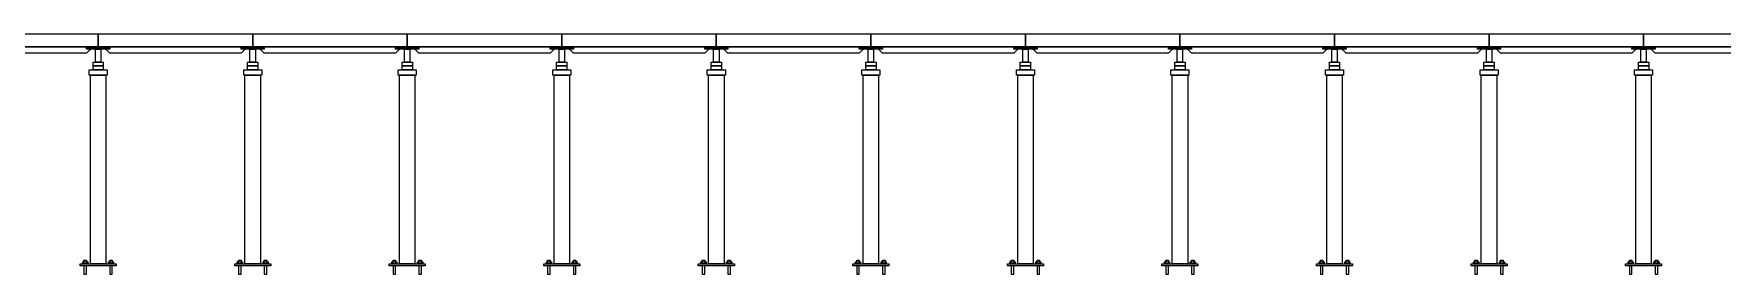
# Model space of a CAD drawing. Header units: millimetres. Extents: x -192235 to 515711, y 45168 to 947868.
# Drawn here: x 117750 to 124305, y 455017 to 455950 of the extents above; entities that cross this region are included whole.
import ezdxf

# ---------------------------------------------------------------- set-up
doc = ezdxf.new("R2010")
doc.units = ezdxf.units.MM
doc.header["$LTSCALE"] = 1000
doc.linetypes.add('TPH12-SEC-@20-1$0$CENTERK5', pattern=[6.916, 6.667, -0.083, 0.083, -0.083])
doc.layers.add('TPH12-SEC-@20-1$0$H-SIN', color=252, linetype='TPH12-SEC-@20-1$0$CENTERK5')
doc.layers.add('YCD-Xfa-Sec-24$0$Raised Floor', color=1, linetype='Continuous')

# ---------------------------------------------------------------- blocks, each defined once
blk = doc.blocks.new('TPH12-SEC-@20-1')
at = {"layer": 'TPH12-SEC-@20-1$0$H-SIN'}
blk.add_line((84160.7, 455950), (201769.6, 455950), dxfattribs=at)
blk = doc.blocks.new('YCD-Xfa-Sec-24')
at = {"layer": 'YCD-Xfa-Sec-24$0$Raised Floor'}
for points in [[(586000, 385950), (585400, 385950), (585400, 385900), (586000, 385900)], [(586600, 385950), (586000, 385950), (586000, 385900), (586600, 385900)], [(587200, 385950), (586600, 385950), (586600, 385900), (587200, 385900)], [(587800, 385950), (587200, 385950), (587200, 385900), (587800, 385900)], [(588400, 385950), (587800, 385950), (587800, 385900), (588400, 385900)], [(589000, 385950), (588400, 385950), (588400, 385900), (589000, 385900)], [(589600, 385950), (589000, 385950), (589000, 385900), (589600, 385900)], [(590200, 385950), (589600, 385950), (589600, 385900), (590200, 385900)], [(590800, 385950), (590200, 385950), (590200, 385900), (590800, 385900)], [(591400, 385950), (590800, 385950), (590800, 385900), (591400, 385900)], [(592000, 385950), (591400, 385950), (591400, 385900), (592000, 385900)], [(592600, 385950), (592000, 385950), (592000, 385900), (592600, 385900)], [(585445, 385875), (585955, 385875), (585980, 385900), (585420, 385900)], [(585955, 385900), (586045, 385900), (586045, 385895), (585955, 385895)], [(585955, 385890), (586045, 385890), (586045, 385895), (585955, 385895)], [(586010.5, 385890), (585989.5, 385890), (585989.5, 385840), (586010.5, 385840)], [(586045, 385875), (586555, 385875), (586580, 385900), (586020, 385900)], [(586555, 385900), (586645, 385900), (586645, 385895), (586555, 385895)], [(586555, 385900), (586645, 385900), (586645, 385895), (586555, 385895)], [(586555, 385890), (586645, 385890), (586645, 385895), (586555, 385895)], [(586555, 385890), (586645, 385890), (586645, 385895), (586555, 385895)], [(586610.5, 385890), (586589.5, 385890), (586589.5, 385840), (586610.5, 385840)], [(586610.5, 385890), (586589.5, 385890), (586589.5, 385840), (586610.5, 385840)], [(586645, 385875), (587155, 385875), (587180, 385900), (586620, 385900)], [(587155, 385900), (587245, 385900), (587245, 385895), (587155, 385895)], [(587155, 385890), (587245, 385890), (587245, 385895), (587155, 385895)], [(587210.5, 385890), (587189.5, 385890), (587189.5, 385840), (587210.5, 385840)], [(587245, 385875), (587755, 385875), (587780, 385900), (587220, 385900)], [(587755, 385900), (587845, 385900), (587845, 385895), (587755, 385895)], [(587755, 385900), (587845, 385900), (587845, 385895), (587755, 385895)], [(587755, 385890), (587845, 385890), (587845, 385895), (587755, 385895)], [(587755, 385890), (587845, 385890), (587845, 385895), (587755, 385895)], [(587810.5, 385890), (587789.5, 385890), (587789.5, 385840), (587810.5, 385840)], [(587810.5, 385890), (587789.5, 385890), (587789.5, 385840), (587810.5, 385840)], [(587845, 385875), (588355, 385875), (588380, 385900), (587820, 385900)], [(588355, 385900), (588445, 385900), (588445, 385895), (588355, 385895)], [(588355, 385890), (588445, 385890), (588445, 385895), (588355, 385895)], [(588410.5, 385890), (588389.5, 385890), (588389.5, 385840), (588410.5, 385840)], [(588445, 385875), (588955, 385875), (588980, 385900), (588420, 385900)], [(588955, 385900), (589045, 385900), (589045, 385895), (588955, 385895)], [(588955, 385900), (589045, 385900), (589045, 385895), (588955, 385895)], [(588955, 385890), (589045, 385890), (589045, 385895), (588955, 385895)], [(588955, 385890), (589045, 385890), (589045, 385895), (588955, 385895)], [(589010.5, 385890), (588989.5, 385890), (588989.5, 385840), (589010.5, 385840)], [(589010.5, 385890), (588989.5, 385890), (588989.5, 385840), (589010.5, 385840)], [(589045, 385875), (589555, 385875), (589580, 385900), (589020, 385900)], [(589555, 385900), (589645, 385900), (589645, 385895), (589555, 385895)], [(589555, 385890), (589645, 385890), (589645, 385895), (589555, 385895)], [(589610.5, 385890), (589589.5, 385890), (589589.5, 385840), (589610.5, 385840)], [(589645, 385875), (590155, 385875), (590180, 385900), (589620, 385900)], [(590155, 385900), (590245, 385900), (590245, 385895), (590155, 385895)], [(590155, 385900), (590245, 385900), (590245, 385895), (590155, 385895)], [(590155, 385890), (590245, 385890), (590245, 385895), (590155, 385895)], [(590155, 385890), (590245, 385890), (590245, 385895), (590155, 385895)], [(590210.5, 385890), (590189.5, 385890), (590189.5, 385840), (590210.5, 385840)], [(590210.5, 385890), (590189.5, 385890), (590189.5, 385840), (590210.5, 385840)], [(590245, 385875), (590755, 385875), (590780, 385900), (590220, 385900)], [(590755, 385900), (590845, 385900), (590845, 385895), (590755, 385895)], [(590755, 385890), (590845, 385890), (590845, 385895), (590755, 385895)], [(590810.5, 385890), (590789.5, 385890), (590789.5, 385840), (590810.5, 385840)], [(590845, 385875), (591355, 385875), (591380, 385900), (590820, 385900)], [(591355, 385900), (591445, 385900), (591445, 385895), (591355, 385895)], [(591355, 385900), (591445, 385900), (591445, 385895), (591355, 385895)], [(591355, 385890), (591445, 385890), (591445, 385895), (591355, 385895)], [(591355, 385890), (591445, 385890), (591445, 385895), (591355, 385895)], [(591410.5, 385890), (591389.5, 385890), (591389.5, 385840), (591410.5, 385840)], [(591410.5, 385890), (591389.5, 385890), (591389.5, 385840), (591410.5, 385840)], [(591445, 385875), (591955, 385875), (591980, 385900), (591420, 385900)], [(591955, 385900), (592045, 385900), (592045, 385895), (591955, 385895)], [(591955, 385890), (592045, 385890), (592045, 385895), (591955, 385895)], [(592010.5, 385890), (591989.5, 385890), (591989.5, 385840), (592010.5, 385840)], [(592045, 385875), (592555, 385875), (592580, 385900), (592020, 385900)], [(586035, 385810), (585965, 385810), (585965, 385790), (586035, 385790)], [(586030, 385790), (585970, 385790), (585970, 385057), (586030, 385057)], [(586020, 385840), (585980, 385840), (585980, 385825), (586020, 385825)], [(586020, 385825), (585980, 385825), (585980, 385810), (586020, 385810)], [(586635, 385810), (586565, 385810), (586565, 385790), (586635, 385790)], [(586635, 385810), (586565, 385810), (586565, 385790), (586635, 385790)], [(586630, 385790), (586570, 385790), (586570, 385057), (586630, 385057)], [(586630, 385790), (586570, 385790), (586570, 385057), (586630, 385057)], [(586620, 385840), (586580, 385840), (586580, 385825), (586620, 385825)], [(586620, 385840), (586580, 385840), (586580, 385825), (586620, 385825)], [(586620, 385825), (586580, 385825), (586580, 385810), (586620, 385810)], [(586620, 385825), (586580, 385825), (586580, 385810), (586620, 385810)], [(587235, 385810), (587165, 385810), (587165, 385790), (587235, 385790)], [(587230, 385790), (587170, 385790), (587170, 385057), (587230, 385057)], [(587220, 385840), (587180, 385840), (587180, 385825), (587220, 385825)], [(587220, 385825), (587180, 385825), (587180, 385810), (587220, 385810)], [(587835, 385810), (587765, 385810), (587765, 385790), (587835, 385790)], [(587835, 385810), (587765, 385810), (587765, 385790), (587835, 385790)], [(587830, 385790), (587770, 385790), (587770, 385057), (587830, 385057)], [(587830, 385790), (587770, 385790), (587770, 385057), (587830, 385057)], [(587820, 385840), (587780, 385840), (587780, 385825), (587820, 385825)], [(587820, 385840), (587780, 385840), (587780, 385825), (587820, 385825)], [(587820, 385825), (587780, 385825), (587780, 385810), (587820, 385810)], [(587820, 385825), (587780, 385825), (587780, 385810), (587820, 385810)], [(588435, 385810), (588365, 385810), (588365, 385790), (588435, 385790)], [(588430, 385790), (588370, 385790), (588370, 385057), (588430, 385057)], [(588420, 385840), (588380, 385840), (588380, 385825), (588420, 385825)], [(588420, 385825), (588380, 385825), (588380, 385810), (588420, 385810)], [(589035, 385810), (588965, 385810), (588965, 385790), (589035, 385790)], [(589035, 385810), (588965, 385810), (588965, 385790), (589035, 385790)], [(589030, 385790), (588970, 385790), (588970, 385057), (589030, 385057)], [(589030, 385790), (588970, 385790), (588970, 385057), (589030, 385057)], [(589020, 385840), (588980, 385840), (588980, 385825), (589020, 385825)], [(589020, 385840), (588980, 385840), (588980, 385825), (589020, 385825)], [(589020, 385825), (588980, 385825), (588980, 385810), (589020, 385810)], [(589020, 385825), (588980, 385825), (588980, 385810), (589020, 385810)], [(589635, 385810), (589565, 385810), (589565, 385790), (589635, 385790)], [(589630, 385790), (589570, 385790), (589570, 385057), (589630, 385057)], [(589620, 385840), (589580, 385840), (589580, 385825), (589620, 385825)], [(589620, 385825), (589580, 385825), (589580, 385810), (589620, 385810)], [(590235, 385810), (590165, 385810), (590165, 385790), (590235, 385790)], [(590235, 385810), (590165, 385810), (590165, 385790), (590235, 385790)], [(590230, 385790), (590170, 385790), (590170, 385057), (590230, 385057)], [(590230, 385790), (590170, 385790), (590170, 385057), (590230, 385057)], [(590220, 385840), (590180, 385840), (590180, 385825), (590220, 385825)], [(590220, 385840), (590180, 385840), (590180, 385825), (590220, 385825)], [(590220, 385825), (590180, 385825), (590180, 385810), (590220, 385810)], [(590220, 385825), (590180, 385825), (590180, 385810), (590220, 385810)], [(590835, 385810), (590765, 385810), (590765, 385790), (590835, 385790)], [(590830, 385790), (590770, 385790), (590770, 385057), (590830, 385057)], [(590820, 385840), (590780, 385840), (590780, 385825), (590820, 385825)], [(590820, 385825), (590780, 385825), (590780, 385810), (590820, 385810)], [(591435, 385810), (591365, 385810), (591365, 385790), (591435, 385790)], [(591435, 385810), (591365, 385810), (591365, 385790), (591435, 385790)], [(591430, 385790), (591370, 385790), (591370, 385057), (591430, 385057)], [(591430, 385790), (591370, 385790), (591370, 385057), (591430, 385057)], [(591420, 385840), (591380, 385840), (591380, 385825), (591420, 385825)], [(591420, 385840), (591380, 385840), (591380, 385825), (591420, 385825)], [(591420, 385825), (591380, 385825), (591380, 385810), (591420, 385810)], [(591420, 385825), (591380, 385825), (591380, 385810), (591420, 385810)], [(592035, 385810), (591965, 385810), (591965, 385790), (592035, 385790)], [(592030, 385790), (591970, 385790), (591970, 385057), (592030, 385057)], [(592020, 385840), (591980, 385840), (591980, 385825), (592020, 385825)], [(592020, 385825), (591980, 385825), (591980, 385810), (592020, 385810)], [(585960, 385065), (585940, 385065), (585940, 385057), (585960, 385057)], [(585955, 385072), (585945, 385072), (585945, 385057), (585955, 385057)], [(586060, 385065), (586040, 385065), (586040, 385057), (586060, 385057)], [(586055, 385072), (586045, 385072), (586045, 385057), (586055, 385057)], [(586560, 385065), (586540, 385065), (586540, 385057), (586560, 385057)], [(586560, 385065), (586540, 385065), (586540, 385057), (586560, 385057)], [(586555, 385072), (586545, 385072), (586545, 385057), (586555, 385057)], [(586555, 385072), (586545, 385072), (586545, 385057), (586555, 385057)], [(586660, 385065), (586640, 385065), (586640, 385057), (586660, 385057)], [(586660, 385065), (586640, 385065), (586640, 385057), (586660, 385057)], [(586655, 385072), (586645, 385072), (586645, 385057), (586655, 385057)], [(586655, 385072), (586645, 385072), (586645, 385057), (586655, 385057)], [(587160, 385065), (587140, 385065), (587140, 385057), (587160, 385057)], [(587155, 385072), (587145, 385072), (587145, 385057), (587155, 385057)], [(587260, 385065), (587240, 385065), (587240, 385057), (587260, 385057)], [(587255, 385072), (587245, 385072), (587245, 385057), (587255, 385057)], [(587760, 385065), (587740, 385065), (587740, 385057), (587760, 385057)], [(587760, 385065), (587740, 385065), (587740, 385057), (587760, 385057)], [(587755, 385072), (587745, 385072), (587745, 385057), (587755, 385057)], [(587755, 385072), (587745, 385072), (587745, 385057), (587755, 385057)], [(587860, 385065), (587840, 385065), (587840, 385057), (587860, 385057)], [(587860, 385065), (587840, 385065), (587840, 385057), (587860, 385057)], [(587855, 385072), (587845, 385072), (587845, 385057), (587855, 385057)], [(587855, 385072), (587845, 385072), (587845, 385057), (587855, 385057)], [(588360, 385065), (588340, 385065), (588340, 385057), (588360, 385057)], [(588355, 385072), (588345, 385072), (588345, 385057), (588355, 385057)], [(588460, 385065), (588440, 385065), (588440, 385057), (588460, 385057)], [(588455, 385072), (588445, 385072), (588445, 385057), (588455, 385057)], [(588960, 385065), (588940, 385065), (588940, 385057), (588960, 385057)], [(588960, 385065), (588940, 385065), (588940, 385057), (588960, 385057)], [(588955, 385072), (588945, 385072), (588945, 385057), (588955, 385057)], [(588955, 385072), (588945, 385072), (588945, 385057), (588955, 385057)], [(589060, 385065), (589040, 385065), (589040, 385057), (589060, 385057)], [(589060, 385065), (589040, 385065), (589040, 385057), (589060, 385057)], [(589055, 385072), (589045, 385072), (589045, 385057), (589055, 385057)], [(589055, 385072), (589045, 385072), (589045, 385057), (589055, 385057)], [(589560, 385065), (589540, 385065), (589540, 385057), (589560, 385057)], [(589555, 385072), (589545, 385072), (589545, 385057), (589555, 385057)], [(589660, 385065), (589640, 385065), (589640, 385057), (589660, 385057)], [(589655, 385072), (589645, 385072), (589645, 385057), (589655, 385057)], [(590160, 385065), (590140, 385065), (590140, 385057), (590160, 385057)], [(590160, 385065), (590140, 385065), (590140, 385057), (590160, 385057)], [(590155, 385072), (590145, 385072), (590145, 385057), (590155, 385057)], [(590155, 385072), (590145, 385072), (590145, 385057), (590155, 385057)], [(590260, 385065), (590240, 385065), (590240, 385057), (590260, 385057)], [(590260, 385065), (590240, 385065), (590240, 385057), (590260, 385057)], [(590255, 385072), (590245, 385072), (590245, 385057), (590255, 385057)], [(590255, 385072), (590245, 385072), (590245, 385057), (590255, 385057)], [(590760, 385065), (590740, 385065), (590740, 385057), (590760, 385057)], [(590755, 385072), (590745, 385072), (590745, 385057), (590755, 385057)], [(590860, 385065), (590840, 385065), (590840, 385057), (590860, 385057)], [(590855, 385072), (590845, 385072), (590845, 385057), (590855, 385057)], [(591360, 385065), (591340, 385065), (591340, 385057), (591360, 385057)], [(591360, 385065), (591340, 385065), (591340, 385057), (591360, 385057)], [(591355, 385072), (591345, 385072), (591345, 385057), (591355, 385057)], [(591355, 385072), (591345, 385072), (591345, 385057), (591355, 385057)], [(591460, 385065), (591440, 385065), (591440, 385057), (591460, 385057)], [(591460, 385065), (591440, 385065), (591440, 385057), (591460, 385057)], [(591455, 385072), (591445, 385072), (591445, 385057), (591455, 385057)], [(591455, 385072), (591445, 385072), (591445, 385057), (591455, 385057)], [(591960, 385065), (591940, 385065), (591940, 385057), (591960, 385057)], [(591955, 385072), (591945, 385072), (591945, 385057), (591955, 385057)], [(592060, 385065), (592040, 385065), (592040, 385057), (592060, 385057)], [(592055, 385072), (592045, 385072), (592045, 385057), (592055, 385057)], [(585930, 385050), (586070, 385050), (586070, 385057), (585930, 385057)], [(585955, 385017), (585945, 385017), (585945, 385050), (585955, 385050)], [(586055, 385017), (586045, 385017), (586045, 385050), (586055, 385050)], [(586530, 385050), (586670, 385050), (586670, 385057), (586530, 385057)], [(586530, 385050), (586670, 385050), (586670, 385057), (586530, 385057)], [(586555, 385017), (586545, 385017), (586545, 385050), (586555, 385050)], [(586555, 385017), (586545, 385017), (586545, 385050), (586555, 385050)], [(586655, 385017), (586645, 385017), (586645, 385050), (586655, 385050)], [(586655, 385017), (586645, 385017), (586645, 385050), (586655, 385050)], [(587130, 385050), (587270, 385050), (587270, 385057), (587130, 385057)], [(587155, 385017), (587145, 385017), (587145, 385050), (587155, 385050)], [(587255, 385017), (587245, 385017), (587245, 385050), (587255, 385050)], [(587730, 385050), (587870, 385050), (587870, 385057), (587730, 385057)], [(587730, 385050), (587870, 385050), (587870, 385057), (587730, 385057)], [(587755, 385017), (587745, 385017), (587745, 385050), (587755, 385050)], [(587755, 385017), (587745, 385017), (587745, 385050), (587755, 385050)], [(587855, 385017), (587845, 385017), (587845, 385050), (587855, 385050)], [(587855, 385017), (587845, 385017), (587845, 385050), (587855, 385050)], [(588330, 385050), (588470, 385050), (588470, 385057), (588330, 385057)], [(588355, 385017), (588345, 385017), (588345, 385050), (588355, 385050)], [(588455, 385017), (588445, 385017), (588445, 385050), (588455, 385050)], [(588930, 385050), (589070, 385050), (589070, 385057), (588930, 385057)], [(588930, 385050), (589070, 385050), (589070, 385057), (588930, 385057)], [(588955, 385017), (588945, 385017), (588945, 385050), (588955, 385050)], [(588955, 385017), (588945, 385017), (588945, 385050), (588955, 385050)], [(589055, 385017), (589045, 385017), (589045, 385050), (589055, 385050)], [(589055, 385017), (589045, 385017), (589045, 385050), (589055, 385050)], [(589530, 385050), (589670, 385050), (589670, 385057), (589530, 385057)], [(589555, 385017), (589545, 385017), (589545, 385050), (589555, 385050)], [(589655, 385017), (589645, 385017), (589645, 385050), (589655, 385050)], [(590130, 385050), (590270, 385050), (590270, 385057), (590130, 385057)], [(590130, 385050), (590270, 385050), (590270, 385057), (590130, 385057)], [(590155, 385017), (590145, 385017), (590145, 385050), (590155, 385050)], [(590155, 385017), (590145, 385017), (590145, 385050), (590155, 385050)], [(590255, 385017), (590245, 385017), (590245, 385050), (590255, 385050)], [(590255, 385017), (590245, 385017), (590245, 385050), (590255, 385050)], [(590730, 385050), (590870, 385050), (590870, 385057), (590730, 385057)], [(590755, 385017), (590745, 385017), (590745, 385050), (590755, 385050)], [(590855, 385017), (590845, 385017), (590845, 385050), (590855, 385050)], [(591330, 385050), (591470, 385050), (591470, 385057), (591330, 385057)], [(591330, 385050), (591470, 385050), (591470, 385057), (591330, 385057)], [(591355, 385017), (591345, 385017), (591345, 385050), (591355, 385050)], [(591355, 385017), (591345, 385017), (591345, 385050), (591355, 385050)], [(591455, 385017), (591445, 385017), (591445, 385050), (591455, 385050)], [(591455, 385017), (591445, 385017), (591445, 385050), (591455, 385050)], [(591930, 385050), (592070, 385050), (592070, 385057), (591930, 385057)], [(591955, 385017), (591945, 385017), (591945, 385050), (591955, 385050)], [(592055, 385017), (592045, 385017), (592045, 385050), (592055, 385050)]]:
    blk.add_lwpolyline(points, close=True, dxfattribs=at)

msp = doc.modelspace()

# ---------------------------------------------------------------- block references
msp.add_blockref('TPH12-SEC-@20-1', (0, 0))

# ---------------------------------------------------------------- next in the draw order: block references
at = {"xscale": -1}
msp.add_blockref('YCD-Xfa-Sec-24', (710000, 70000), dxfattribs=at)

doc.saveas('drawing.dxf')
